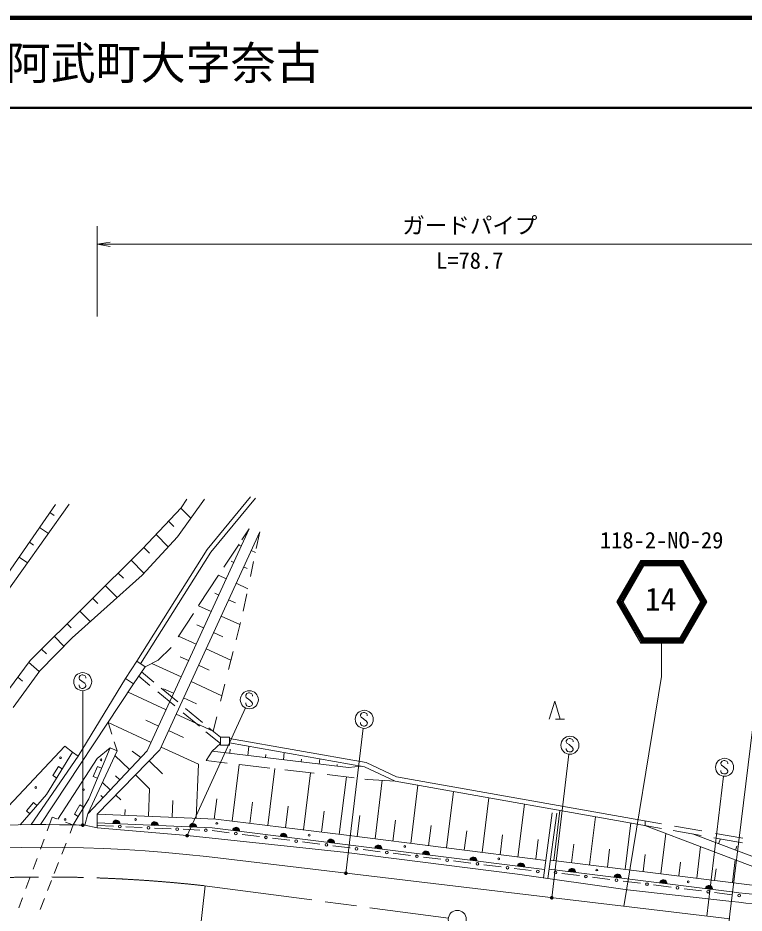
# Model space of a CAD drawing. Units: millimetres, scale not verified. Extents: x 40000 to 680000, y 20000 to 380000.
# Drawn here: x 421386 to 502050, y 280587 to 380000 of the extents above; entities that cross this region are included whole.
import ezdxf
from ezdxf.enums import TextEntityAlignment as Align

# ---------------------------------------------------------------- set-up
doc = ezdxf.new("R2010")
doc.units = ezdxf.units.MM
doc.header["$LTSCALE"] = 1000
doc.linetypes.add('CHAIN', pattern=[18.5, 12, -1.5, 3.5, -1.5])
for name, color, linetype, lineweight in [('M-BGD', 7, 'Continuous', 13), ('M-BMK', 2, 'CHAIN', 13), ('M-BMK-SRVR', 3, 'Continuous', 13), ('M-STR-STR1', 1, 'Continuous', 13), ('M-STR-STR3', 7, 'Continuous', 13), ('M-STR-STRC', 7, 'Continuous', 13), ('M-TTL', 2, 'Continuous', 140), ('M-TTL-FRAM', 7, 'Continuous', 13), ('M-TTL-LINE', 7, 'Continuous', 50)]:
    doc.layers.add(name, color=color, linetype=linetype, lineweight=lineweight)
doc.layers.add('M-TTL-TXT', color=7, linetype='Continuous')
doc.styles.add('ＭＳ ゴシック', font='')
doc.styles.get('ＭＳ ゴシック').set_extended_font_data('MS Gothic')

# ---------------------------------------------------------------- blocks, each defined once
blk = doc.blocks.new('filled_dot')
at = {"color": 0, "linetype": 'Continuous', "lineweight": -2, "const_width": 1.25}
blk.add_lwpolyline([(-0.625, 0, 1), (0.625, 0, 1)], format="xyb", close=True, dxfattribs=at)
blk = doc.blocks.new('open_arrow')
at = {"color": 0, "linetype": 'Continuous', "lineweight": -2}
blk.add_lwpolyline([(7.5, 1.25), (0, 0), (7.5, -1.25)], dxfattribs=at)

msp = doc.modelspace()

# ---------------------------------------------------------------- linework, layer by layer
at = {"layer": 'M-BGD'}
for p, q in [((439107, 322380), (442131, 326573)), ((439504, 325578), (440153, 326551)), ((442409, 320962), (447229, 326802)), ((442815, 320668), (447778, 326682)), ((405939, 296297), (427088, 325995)), ((406850, 298940), (425559, 325948)), ((435242, 321038), (439504, 325578)), ((439486, 325551), (440591, 324438)), ((424941, 325056), (425405, 324734)), ((438113, 324095), (438691, 323513)), ((423802, 323412), (424771, 322741)), ((447065, 323249), (435752, 298622)), ((446271, 322043), (447065, 323249)), ((435196, 318106), (439107, 322380)), ((436743, 322636), (438095, 321274)), ((437141, 298703), (448250, 322922)), ((448250, 322922), (447865, 321082)), ((422663, 321768), (423116, 321455)), ((435373, 321177), (436003, 320543)), ((444269, 319001), (445952, 321559)), ((446194, 321352), (445904, 321485)), ((421525, 320124), (422450, 319482)), ((422733, 308621), (435242, 321038)), ((434586, 308551), (442409, 320962)), ((435004, 308276), (442815, 320668)), ((447297, 320845), (447770, 320628)), ((433959, 319764), (435392, 318320)), ((445359, 319534), (445089, 319658)), ((447564, 319642), (447214, 317970)), ((432539, 318355), (433122, 317768)), ((446463, 319027), (446837, 318855)), ((427415, 311172), (435196, 318106)), ((441457, 314730), (443684, 318113)), ((444524, 317717), (443679, 318105)), ((446930, 316612), (445629, 317209)), ((431120, 316946), (432422, 315634)), ((429700, 315537), (430276, 314957)), ((443689, 315900), (443258, 316098)), ((444795, 315391), (445551, 315044)), ((446810, 316038), (446411, 314128)), ((442854, 314082), (441454, 314726)), ((428281, 314128), (429431, 312969)), ((439179, 311270), (440884, 313861)), ((443962, 313573), (446039, 312619)), ((426861, 312719), (427306, 312271)), ((442019, 312265), (441262, 312613)), ((446096, 312844), (445619, 310950)), ((423827, 307503), (427415, 311172)), ((426504, 310240), (425442, 311310)), ((441185, 310447), (439228, 311346)), ((443128, 311756), (444162, 311280)), ((424022, 309901), (424548, 309371)), ((436978, 308669), (438407, 310098)), ((442294, 309938), (445047, 308673)), ((445289, 309635), (444790, 307655)), ((418101, 302367), (422733, 308621)), ((422551, 308441), (423744, 307418)), ((433324, 306636), (434586, 308551)), ((434586, 308551), (435505, 307946)), ((435505, 307946), (436978, 308669)), ((439515, 306812), (436251, 308312)), ((440350, 308630), (439409, 309062)), ((420843, 303431), (423827, 307503)), ((435505, 307946), (434242, 306031)), ((436478, 306245), (435123, 307367)), ((441460, 308120), (442633, 307581)), ((421387, 306804), (421910, 306356)), ((428094, 298013), (433324, 306636)), ((434242, 306031), (433324, 306636)), ((436058, 305879), (434819, 306906)), ((440626, 306302), (444054, 304727)), ((423908, 290415), (434242, 306031)), ((439133, 304046), (437299, 305565)), ((438680, 304995), (437567, 305506)), ((444379, 306020), (443901, 304118)), ((437845, 303178), (433634, 305112)), ((438818, 303593), (436934, 305154)), ((439792, 304484), (441239, 303820)), ((441897, 301757), (440008, 303322)), ((480415, 302120), (481015, 304120)), ((481015, 304120), (481615, 302120)), ((438959, 302666), (443061, 300781)), ((441541, 301337), (439744, 302826)), ((443468, 302399), (443064, 300791)), ((431812, 300454), (431400, 301736)), ((431400, 301736), (436175, 299543)), ((435607, 302005), (437010, 301360)), ((481115, 302120), (482115, 302120)), ((438125, 300848), (439783, 300086)), ((443873, 299407), (442271, 300733)), ((443873, 300121), (442610, 301167)), ((432407, 298601), (432089, 299593)), ((443873, 299407), (442981, 298581)), ((443873, 299222), (443873, 300136)), ((443873, 300136), (444873, 300136)), ((444873, 300136), (444873, 299222)), ((444873, 299990), (460053, 297315)), ((444873, 299482), (459901, 296834)), ((418280, 290307), (426609, 299117)), ((427438, 298451), (424552, 293755)), ((427438, 298451), (424552, 293755)), ((426609, 299117), (427438, 298451)), ((428094, 298013), (427438, 298451)), ((435752, 298622), (429140, 291609)), ((432407, 298601), (429140, 291609)), ((429258, 293271), (431627, 298948)), ((431627, 298948), (429258, 293271)), ((431627, 298948), (430198, 297764)), ((430198, 291590), (437141, 298703)), ((431627, 298948), (432407, 298601)), ((435049, 297876), (434089, 298571)), ((437291, 299030), (441462, 297114)), ((442981, 298581), (442287, 297519)), ((442981, 298581), (458093, 296743)), ((444873, 299222), (443873, 299222)), ((444928, 298344), (444982, 298790)), ((446913, 298103), (447034, 299101)), ((450979, 298406), (450884, 297620)), ((422862, 290410), (428094, 298013)), ((430198, 297764), (425816, 291020)), ((432165, 298083), (433795, 296546)), ((437449, 296065), (435973, 297506)), ((442287, 297519), (444622, 297248)), ((448898, 297861), (448941, 298211)), ((452869, 297378), (452904, 297668)), ((454854, 297137), (454924, 297711)), ((460053, 297315), (463443, 295722)), ((425255, 295854), (425883, 296876)), ((425883, 296876), (426309, 296614)), ((429750, 295749), (430212, 296856)), ((430212, 296856), (430674, 296664)), ((441462, 297114), (441203, 291114)), ((445949, 297094), (445173, 290800)), ((446015, 297087), (449352, 296700)), ((449143, 290310), (449923, 296634)), ((451041, 296504), (454302, 296126)), ((456840, 296895), (456862, 297078)), ((458093, 296743), (459521, 296901)), ((459901, 296834), (463290, 295241)), ((425681, 295592), (425255, 295854)), ((430212, 295556), (429750, 295749)), ((432221, 295836), (432700, 295384)), ((436013, 294403), (434441, 295937)), ((453113, 289821), (453896, 296173)), ((455734, 295960), (458745, 295611)), ((457083, 289332), (457870, 295713)), ((459931, 295474), (460257, 295436)), ((460257, 295436), (463290, 295241)), ((461052, 288831), (461853, 295333)), ((463443, 295722), (492861, 290504)), ((430772, 295102), (431651, 294272)), ((436013, 294403), (435880, 291344)), ((463290, 295241), (492863, 289996)), ((465020, 288327), (465817, 294793)), ((424552, 293755), (421649, 290396)), ((424552, 293755), (421649, 290396)), ((427542, 290380), (429258, 293271)), ((429258, 293271), (427542, 290380)), ((430581, 293647), (430835, 293407)), ((432258, 293700), (432821, 293170)), ((443201, 291028), (443490, 293292)), ((468988, 287823), (469761, 294094)), ((472956, 287319), (473705, 293394)), ((422330, 291948), (423115, 292856)), ((423115, 292856), (423493, 292529)), ((427664, 291565), (428276, 292597)), ((428276, 292597), (428706, 292341)), ((438613, 293076), (438533, 291230)), ((447158, 290555), (447446, 292892)), ((451128, 290066), (451425, 292471)), ((476924, 286815), (477649, 292694)), ((422709, 291621), (422330, 291948)), ((428094, 291310), (427664, 291565)), ((429140, 291609), (428808, 290348)), ((430193, 290073), (430198, 291590)), ((430198, 291590), (443385, 291020)), ((433292, 292097), (433264, 291457)), ((455098, 289576), (455387, 291915)), ((459068, 289083), (459356, 291419)), ((479768, 284493), (480738, 291737)), ((480263, 284427), (481233, 291671)), ((480908, 286432), (481593, 291995)), ((484877, 285941), (485537, 291295)), ((425210, 291244), (424643, 289710)), ((425700, 291062), (425210, 291244)), ((427478, 290405), (426679, 290701)), ((428808, 290348), (430186, 290074)), ((430194, 290311), (432016, 290231)), ((430195, 290612), (442976, 290050)), ((443385, 291020), (457883, 289233)), ((463036, 288579), (463322, 290902)), ((467004, 288075), (467279, 290302)), ((488847, 285451), (489481, 290596)), ((491021, 290323), (512968, 281971)), ((491063, 290315), (491066, 290823)), ((430186, 290074), (440204, 289187)), ((433383, 290171), (435205, 290091)), ((436572, 290031), (438395, 289951)), ((439762, 289891), (441584, 289811)), ((442951, 289751), (444868, 289510)), ((442976, 290050), (479891, 285417)), ((446305, 289330), (448222, 289089)), ((470972, 287571), (471237, 289722)), ((492817, 284960), (493368, 289430)), ((494187, 289761), (497273, 289214)), ((494331, 290244), (497338, 289710)), ((496336, 289380), (516496, 281742)), ((498859, 289440), (501892, 288902)), ((424308, 288803), (423892, 287677)), ((440204, 289187), (457888, 287309)), ((449660, 288909), (451577, 288668)), ((453015, 288488), (454932, 288247)), ((457883, 289233), (480026, 286421)), ((474940, 287067), (475213, 289282)), ((479177, 288743), (478909, 286563)), ((498706, 288960), (501873, 288398)), ((499223, 288286), (499429, 288832)), ((456369, 288067), (458286, 287826)), ((457888, 287309), (476880, 284899)), ((459724, 287646), (461641, 287405)), ((482892, 286186), (483145, 288239)), ((486862, 285696), (487105, 287669)), ((496787, 284469), (497218, 287965)), ((501093, 287578), (501258, 288014)), ((423515, 286657), (423078, 285477)), ((442350, 286863), (500450, 279934)), ((463078, 287224), (464995, 286984)), ((466433, 286803), (468350, 286563)), ((469788, 286382), (471705, 286142)), ((480538, 286477), (500878, 283964)), ((490832, 285205), (491066, 287102)), ((500757, 283980), (501067, 286499)), ((473142, 285961), (475059, 285721)), ((476497, 285540), (478414, 285300)), ((480403, 285470), (500699, 282934)), ((494802, 284715), (494992, 286257)), ((498772, 284224), (498930, 285510)), ((422711, 284485), (422276, 283306)), ((476880, 284899), (489092, 283184)), ((483757, 284748), (481819, 284990)), ((487148, 284325), (485210, 284567)), ((490540, 283901), (488602, 284143)), ((493931, 283477), (491993, 283719)), ((500878, 283964), (504113, 283539)), ((489092, 283184), (500677, 281883)), ((497322, 283054), (495384, 283296)), ((500713, 282630), (498776, 282872)), ((421899, 282286), (421485, 281166))]:
    msp.add_line(p, q, dxfattribs=at)
for centre, radius in [((426133, 297844), 100), ((430618, 297600), 100), ((423360, 294541), 100), ((428661, 294297), 100), ((426622, 290993), 100), ((432700, 290201), 150), ((434467, 290979), 100), ((443484, 290553), 100), ((435889, 290061), 150), ((439078, 289921), 150), ((442267, 289781), 150), ((445587, 289420), 150), ((453744, 289239), 100), ((448941, 288999), 150), ((452296, 288578), 150), ((455650, 288157), 150), ((459005, 287736), 150), ((462360, 287315), 150), ((464358, 287997), 100), ((465714, 286894), 150), ((469069, 286473), 150), ((474795, 286612), 100), ((472423, 286052), 150), ((475778, 285630), 150), ((479133, 285209), 150), ((485694, 285370), 100), ((481092, 285081), 150), ((484484, 284657), 150), ((487875, 284234), 150), ((491266, 283810), 150), ((494658, 283386), 150), ((495847, 284056), 100), ((498049, 282963), 150), ((501515, 282554), 150)]:
    msp.add_circle(centre, radius, dxfattribs=at)
for centre, radius, start, end in [((424155, 130415), 160000, 88.33359, 88.78727), ((432325, 290518), 400, 357.48396, 177.48396), ((432325, 290518), 400, 357.48396, 177.48396), ((432325, 290518), 350, 357.48396, 177.48396), ((432325, 290518), 300, 357.48396, 177.48396), ((432325, 290518), 250, 357.48396, 177.48396), ((432325, 290518), 200, 357.48396, 177.48396), ((432325, 290518), 150, 357.48396, 177.48396), ((432325, 290518), 100, 357.48396, 177.48396), ((432325, 290518), 50, 357.48396, 177.48396), ((436585, 290331), 400, 357.48396, 177.48396), ((436585, 290331), 400, 357.48396, 177.48396), ((436585, 290331), 350, 357.48396, 177.48396), ((436585, 290331), 300, 357.48396, 177.48396), ((436585, 290331), 250, 357.48396, 177.48396), ((436585, 290331), 200, 357.48396, 177.48396), ((436585, 290331), 150, 357.48396, 177.48396), ((436585, 290331), 100, 357.48396, 177.48396), ((436585, 290331), 50, 357.48396, 177.48396), ((440846, 290144), 400, 357.48396, 177.48396), ((440846, 290144), 400, 357.48396, 177.48396), ((440846, 290144), 350, 357.48396, 177.48396), ((440846, 290144), 300, 357.48396, 177.48396), ((440846, 290144), 250, 357.48396, 177.48396), ((440846, 290144), 200, 357.48396, 177.48396), ((440846, 290144), 150, 357.48396, 177.48396), ((440846, 290144), 100, 357.48396, 177.48396), ((440846, 290144), 50, 357.48396, 177.48396), ((445613, 289719), 400, 352.84581, 172.84581), ((445613, 289719), 400, 352.84581, 172.84581), ((445613, 289719), 350, 352.84581, 172.84581), ((445613, 289719), 300, 352.84581, 172.84581), ((445613, 289719), 250, 352.84581, 172.84581), ((445613, 289719), 200, 352.84581, 172.84581), ((445613, 289719), 150, 352.84581, 172.84581), ((445613, 289719), 100, 352.84581, 172.84581), ((445613, 289719), 50, 352.84581, 172.84581), ((450887, 289057), 400, 352.84581, 172.84581), ((450887, 289057), 400, 352.84581, 172.84581), ((450887, 289057), 350, 352.84581, 172.84581), ((450887, 289057), 300, 352.84581, 172.84581), ((450887, 289057), 250, 352.84581, 172.84581), ((450887, 289057), 200, 352.84581, 172.84581), ((450887, 289057), 150, 352.84581, 172.84581), ((450887, 289057), 100, 352.84581, 172.84581), ((450887, 289057), 50, 352.84581, 172.84581), ((456160, 288395), 400, 352.84581, 172.84581), ((456160, 288395), 400, 352.84581, 172.84581), ((456160, 288395), 350, 352.84581, 172.84581), ((456160, 288395), 300, 352.84581, 172.84581), ((456160, 288395), 250, 352.84581, 172.84581), ((456160, 288395), 200, 352.84581, 172.84581), ((456160, 288395), 150, 352.84581, 172.84581), ((456160, 288395), 100, 352.84581, 172.84581), ((456160, 288395), 50, 352.84581, 172.84581), ((424141, 127902), 160000, 83.46535, 109.61894), ((461434, 287733), 400, 352.84581, 172.84581), ((461434, 287733), 400, 352.84581, 172.84581), ((461434, 287733), 350, 352.84581, 172.84581), ((461434, 287733), 300, 352.84581, 172.84581), ((461434, 287733), 250, 352.84581, 172.84581), ((461434, 287733), 200, 352.84581, 172.84581), ((461434, 287733), 150, 352.84581, 172.84581), ((461434, 287733), 100, 352.84581, 172.84581), ((461434, 287733), 50, 352.84581, 172.84581), ((466707, 287071), 400, 352.84581, 172.84581), ((466707, 287071), 400, 352.84581, 172.84581), ((466707, 287071), 350, 352.84581, 172.84581), ((466707, 287071), 300, 352.84581, 172.84581), ((466707, 287071), 250, 352.84581, 172.84581), ((466707, 287071), 200, 352.84581, 172.84581), ((466707, 287071), 150, 352.84581, 172.84581), ((466707, 287071), 100, 352.84581, 172.84581), ((466707, 287071), 50, 352.84581, 172.84581), ((471981, 286409), 400, 352.84581, 172.84581), ((471981, 286409), 400, 352.84581, 172.84581), ((471981, 286409), 350, 352.84581, 172.84581), ((471981, 286409), 300, 352.84581, 172.84581), ((471981, 286409), 250, 352.84581, 172.84581), ((471981, 286409), 200, 352.84581, 172.84581), ((471981, 286409), 150, 352.84581, 172.84581), ((471981, 286409), 100, 352.84581, 172.84581), ((471981, 286409), 50, 352.84581, 172.84581), ((477255, 285747), 400, 352.84581, 172.84581), ((477255, 285747), 400, 352.84581, 172.84581), ((477255, 285747), 350, 352.84581, 172.84581), ((477255, 285747), 300, 352.84581, 172.84581), ((477255, 285747), 250, 352.84581, 172.84581), ((477255, 285747), 200, 352.84581, 172.84581), ((477255, 285747), 150, 352.84581, 172.84581), ((477255, 285747), 100, 352.84581, 172.84581), ((477255, 285747), 50, 352.84581, 172.84581), ((482940, 285153), 400, 352.8784, 172.8784), ((482940, 285153), 400, 352.8784, 172.8784), ((482940, 285153), 350, 352.8784, 172.8784), ((482940, 285153), 300, 352.8784, 172.8784), ((482940, 285153), 250, 352.8784, 172.8784), ((482940, 285153), 200, 352.8784, 172.8784), ((482940, 285153), 150, 352.8784, 172.8784), ((482940, 285153), 100, 352.8784, 172.8784), ((482940, 285153), 50, 352.8784, 172.8784), ((488014, 284519), 400, 352.8784, 172.8784), ((488014, 284519), 400, 352.8784, 172.8784), ((488014, 284519), 350, 352.8784, 172.8784), ((488014, 284519), 300, 352.8784, 172.8784), ((488014, 284519), 250, 352.8784, 172.8784), ((488014, 284519), 200, 352.8784, 172.8784), ((488014, 284519), 150, 352.8784, 172.8784), ((488014, 284519), 100, 352.8784, 172.8784), ((488014, 284519), 50, 352.8784, 172.8784), ((493088, 283885), 400, 352.8784, 172.8784), ((493088, 283885), 400, 352.8784, 172.8784), ((493088, 283885), 350, 352.8784, 172.8784), ((493088, 283885), 300, 352.8784, 172.8784), ((493088, 283885), 250, 352.8784, 172.8784), ((493088, 283885), 200, 352.8784, 172.8784), ((493088, 283885), 150, 352.8784, 172.8784), ((493088, 283885), 100, 352.8784, 172.8784), ((493088, 283885), 50, 352.8784, 172.8784), ((498162, 283251), 400, 352.8784, 172.8784), ((498162, 283251), 400, 352.8784, 172.8784), ((498162, 283251), 350, 352.8784, 172.8784), ((498162, 283251), 300, 352.8784, 172.8784), ((498162, 283251), 250, 352.8784, 172.8784), ((498162, 283251), 200, 352.8784, 172.8784), ((498162, 283251), 150, 352.8784, 172.8784), ((498162, 283251), 100, 352.8784, 172.8784), ((498162, 283251), 50, 352.8784, 172.8784), ((520083, 446791), 165000, 263.25329, 267.52804), ((520656, 445669), 165000, 263.04512, 271.73521)]:
    msp.add_arc(centre, radius, start, end, dxfattribs=at)
at = {"layer": 'M-BMK'}
msp.add_line((442129, 283624), (469201, 280024), dxfattribs=at)
for centre, radius, start, end in [((424508, 124597), 160000, 83.67722, 108.99534), ((520006, 439713), 165000, 263.01008, 286.97385)]:
    msp.add_arc(centre, radius, start, end, dxfattribs=at)
at = {"layer": 'M-BMK-SRVR'}
msp.add_circle((470193, 279893), 1000, dxfattribs=at)
at = {"layer": 'M-STR-STR1'}
for p, q in [((427180, 289457), (427542, 290380)), ((426273, 287140), (426743, 288341)), ((425431, 284992), (425900, 286188)), ((424687, 283092), (425129, 284221)), ((423858, 280976), (424345, 282220))]:
    msp.add_line(p, q, dxfattribs=at)
msp.add_arc((424155, 130415), 160000, 88.78727, 106.32094, dxfattribs=at)
at = {"layer": 'M-STR-STR3'}
for p, q in [((430193, 346856), (430193, 356856)), ((430193, 354856), (512970, 354856))]:
    msp.add_line(p, q, dxfattribs=at)
at = {"layer": 'M-STR-STRC'}
for p, q in [((490565, 319756), (487909, 315156)), ((490607, 319682), (488043, 315156)), ((490651, 319606), (488082, 315156)), ((490718, 319489), (488199, 315156)), ((490738, 319456), (488255, 315156)), ((490780, 319382), (488388, 315156)), ((490824, 319306), (488428, 315156)), ((490876, 319217), (488554, 315156)), ((490911, 319156), (488602, 315156)), ((490565, 319756), (490911, 319156)), ((490565, 319756), (495257, 319756)), ((490620, 319659), (495209, 319671)), ((490651, 319606), (495171, 319606)), ((490705, 319513), (495121, 319519)), ((490738, 319456), (495084, 319456)), ((490824, 319306), (494998, 319306)), ((490829, 319385), (495038, 319375)), ((490887, 319236), (494941, 319207)), ((490911, 319156), (494911, 319156)), ((495257, 319756), (494911, 319156)), ((494911, 319156), (497220, 315156)), ((494971, 319197), (497294, 315186)), ((494998, 319306), (497394, 315156)), ((495064, 319340), (497468, 315168)), ((495084, 319456), (497567, 315156)), ((495139, 319508), (497673, 315118)), ((495171, 319606), (497740, 315156)), ((495238, 319639), (497829, 315168)), ((495257, 319756), (497913, 315156)), ((487909, 315156), (488602, 315156)), ((490565, 310556), (487909, 315156)), ((488021, 315156), (490598, 310614)), ((490651, 310706), (488082, 315156)), ((488176, 315156), (490695, 310781)), ((490738, 310856), (488255, 315156)), ((488354, 315156), (490803, 310969)), ((490824, 311006), (488428, 315156)), ((488565, 315156), (490885, 311111)), ((490911, 311156), (488602, 315156)), ((494911, 311156), (497220, 315156)), ((494998, 311006), (497394, 315156)), ((495070, 310976), (497493, 315180)), ((495084, 310856), (497567, 315156)), ((495171, 310706), (497740, 315156)), ((495257, 310556), (497913, 315156)), ((497913, 315156), (497220, 315156)), ((497269, 315105), (494958, 311101)), ((497630, 315130), (495139, 310814)), ((497804, 315124), (495207, 310615)), ((490565, 310556), (490911, 311156)), ((495257, 310556), (490565, 310556)), ((490613, 310640), (495204, 310649)), ((495171, 310706), (490651, 310706)), ((490703, 310796), (495110, 310811)), ((495084, 310856), (490738, 310856)), ((490794, 310952), (495029, 310950)), ((494998, 311006), (490824, 311006)), ((490875, 311093), (494950, 311087)), ((494911, 311156), (490911, 311156)), ((492862, 310556), (492862, 306856)), ((495257, 310556), (494911, 311156)), ((428299, 306985), (428176, 306801)), ((428176, 306801), (428178, 306669)), ((428178, 306669), (428241, 306540)), ((428241, 306540), (428497, 306358)), ((428492, 307051), (428299, 306985)), ((428613, 307048), (428492, 307051)), ((428497, 306358), (428626, 306226)), ((428863, 306930), (428613, 307048)), ((428626, 306226), (428805, 306111)), ((428926, 306798), (428863, 306930)), ((428926, 306669), (428926, 306798)), ((488680, 281338), (492862, 306856)), ((428178, 305821), (428176, 305942)), ((428218, 305718), (428178, 305821)), ((428302, 305608), (428218, 305718)), ((428489, 305547), (428302, 305608)), ((428623, 305547), (428489, 305547)), ((428583, 290354), (428583, 305288)), ((428723, 305576), (428623, 305547)), ((428865, 305668), (428723, 305576)), ((428805, 306111), (428931, 305910)), ((428926, 305800), (428865, 305668)), ((428931, 305910), (428926, 305800)), ((446809, 304975), (446686, 304790)), ((446686, 304790), (446688, 304659)), ((446688, 304659), (446751, 304530)), ((446751, 304530), (447007, 304348)), ((447002, 305040), (446809, 304975)), ((447123, 305038), (447002, 305040)), ((447007, 304348), (447136, 304216)), ((447373, 304919), (447123, 305038)), ((447136, 304216), (447315, 304100)), ((447436, 304788), (447373, 304919)), ((447436, 304659), (447436, 304788)), ((440189, 289189), (446677, 303368)), ((446688, 303811), (446686, 303932)), ((446728, 303708), (446688, 303811)), ((446812, 303597), (446728, 303708)), ((446999, 303537), (446812, 303597)), ((447133, 303537), (446999, 303537)), ((447233, 303566), (447133, 303537)), ((447376, 303658), (447233, 303566)), ((447315, 304100), (447441, 303900)), ((447436, 303790), (447376, 303658)), ((447441, 303900), (447436, 303790)), ((459570, 302802), (459447, 302617)), ((459447, 302617), (459449, 302486)), ((459449, 302486), (459512, 302357)), ((459512, 302357), (459768, 302175)), ((459763, 302867), (459570, 302802)), ((459884, 302865), (459763, 302867)), ((460134, 302746), (459884, 302865)), ((460197, 302615), (460134, 302746)), ((460197, 302486), (460197, 302615)), ((459449, 301638), (459447, 301759)), ((459489, 301535), (459449, 301638)), ((459573, 301424), (459489, 301535)), ((459760, 301364), (459573, 301424)), ((459894, 301364), (459760, 301364)), ((459768, 302175), (459897, 302043)), ((459994, 301393), (459894, 301364)), ((459897, 302043), (460076, 301927)), ((460137, 301485), (459994, 301393)), ((460076, 301927), (460202, 301727)), ((460197, 301617), (460137, 301485)), ((460202, 301727), (460197, 301617)), ((459736, 301112), (457816, 285019)), ((482424, 299920), (482300, 299735)), ((482300, 299735), (482303, 299604)), ((482303, 299604), (482366, 299475)), ((482366, 299475), (482621, 299293)), ((482616, 299986), (482424, 299920)), ((482737, 299983), (482616, 299986)), ((482621, 299293), (482750, 299161)), ((482987, 299864), (482737, 299983)), ((483051, 299733), (482987, 299864)), ((483051, 299604), (483051, 299733)), ((482303, 298756), (482300, 298877)), ((482342, 298653), (482303, 298756)), ((482427, 298542), (482342, 298653)), ((482614, 298482), (482427, 298542)), ((482748, 298482), (482614, 298482)), ((482848, 298511), (482748, 298482)), ((482750, 299161), (482930, 299045)), ((482990, 298603), (482848, 298511)), ((482930, 299045), (483056, 298845)), ((483051, 298735), (482990, 298603)), ((483056, 298845), (483051, 298735)), ((482589, 298230), (480688, 282291)), ((499598, 297474), (499475, 297290)), ((499475, 297290), (499477, 297158)), ((499791, 297540), (499598, 297474)), ((499912, 297538), (499791, 297540)), ((500162, 297419), (499912, 297538)), ((500225, 297287), (500162, 297419)), ((500225, 297158), (500225, 297287)), ((499477, 296310), (499475, 296432)), ((499477, 297158), (499541, 297029)), ((499517, 296208), (499477, 296310)), ((499541, 297029), (499796, 296848)), ((499796, 296848), (499925, 296716)), ((499925, 296716), (500104, 296600)), ((500104, 296600), (500230, 296400)), ((500225, 296289), (500165, 296158)), ((500230, 296400), (500225, 296289)), ((499764, 295784), (497910, 280237)), ((499601, 296097), (499517, 296208)), ((499788, 296037), (499601, 296097)), ((499922, 296037), (499788, 296037)), ((500022, 296066), (499922, 296037)), ((500165, 296158), (500022, 296066))]:
    msp.add_line(p, q, dxfattribs=at)
for centre in [(428583, 306288), (447093, 304278), (459854, 302105), (482707, 299223), (499882, 296777)]:
    msp.add_circle(centre, 1000, dxfattribs=at)
at = {"layer": 'M-TTL'}
msp.add_line((680000, 380000), (40000, 380000), dxfattribs=at)
at = {"layer": 'M-TTL-FRAM'}
for p, q in [((504310, 311927), (499893, 275944)), ((437797, 244211), (442179, 283617))]:
    msp.add_line(p, q, dxfattribs=at)
at = {"layer": 'M-TTL-LINE'}
msp.add_line((40000, 370000), (680000, 370000), dxfattribs=at)

# ---------------------------------------------------------------- block references
at = {"layer": 'M-STR-STR3', "xscale": 193, "yscale": 193}
msp.add_blockref('open_arrow', (430193, 354856), dxfattribs=at)
at = {"layer": 'M-STR-STRC', "xscale": 160, "yscale": 160}
for p, rotation in [((428583, 290354), 90), ((440189, 289189), 65.4), ((457816, 285019), 83.2), ((480688, 282291), 83.2)]:
    msp.add_blockref('filled_dot', p, dxfattribs=dict(at, rotation=rotation))

# ---------------------------------------------------------------- texts
at = {"layer": 'M-STR-STR3', "style": 'ＭＳ ゴシック'}
for s, p in [('ガードパイプ', (464082, 355486)), ('L=78.7', (467832, 351594))]:
    msp.add_text(s, height=1833, dxfattribs=at).set_placement(p, align=Align.BOTTOM_LEFT)
at = {"layer": 'M-STR-STRC', "style": 'ＭＳ ゴシック'}
for s, height, p in [('118-2-NO-29', 1833, (486036, 320537)), ('14', 2566, (491033, 313399))]:
    msp.add_text(s, height=height, dxfattribs=at).set_placement(p, align=Align.BOTTOM_LEFT)
at = {"layer": 'M-TTL-TXT', "style": 'ＭＳ ゴシック'}
msp.add_text('阿武郡阿武町大字奈古', height=3666, dxfattribs=at).set_placement((405024, 375000), align=Align.MIDDLE_LEFT)

doc.saveas('drawing.dxf')
